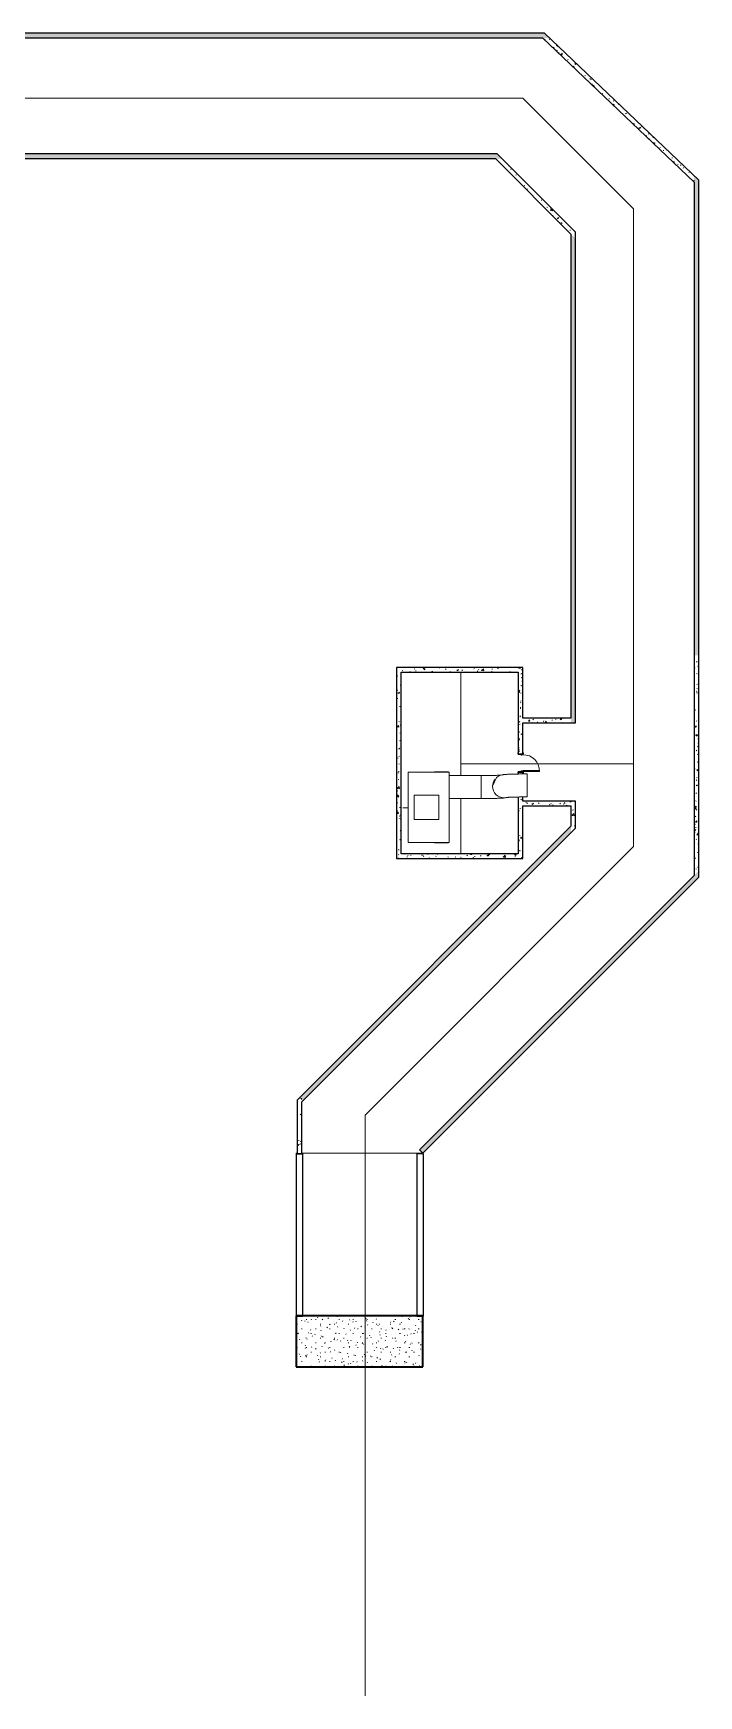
# Model space of a CAD drawing. Header units: millimetres. Extents: x 108598 to 195270, y 124661 to 204073.
# Drawn here: x 166354 to 195270, y 124661 to 196921 of the extents above; entities that cross this region are included whole.
import ezdxf

# ---------------------------------------------------------------- set-up
doc = ezdxf.new("R2010")
doc.units = ezdxf.units.MM
for name, color, linetype, lineweight in [('A-DETL', 90, 'Continuous', 9), ('A-DOOR', 31, 'Continuous', 9), ('A-DOOR-FRAM', 31, 'Continuous', 18), ('A-FLOR', 192, 'Continuous', 9), ('A-FLOR-PATT', 8, 'Continuous', 35), ('A-WALL', 113, 'Continuous', 9), ('A-WALL-PATT', 111, 'Continuous', 25), ('M-EQPM', 50, 'Continuous', 9), ('M-HVAC-DUCT', 70, 'Continuous', 9), ('M-HVAC-DUCT-CNTR', 70, 'Continuous', 9)]:
    doc.layers.add(name, color=color, linetype=linetype, lineweight=lineweight)
pattern_1 = [(50, (0, 0), (728.7365, -63.7558), [76.2, -838.2]), (355, (0, 0), (-140.9716, 764.2276), [60.96, -670.56]), (100.451, (60.7, -5.3), (587.77, 700.4668), [64.76, -712.36]), (46.184, (0, 203.2), (1084.3162, -168.171), [114.3, -1257.3]), (96.636, (90.4, 189.2), (949.61, 989.71), [97.14, -1068.54]), (351.184, (0, 203.2), (949.6206, 989.701), [91.44, -1005.84]), (21, (101.6, 152.4), (606.4579, -409.0606), [76.2, -838.2]), (326, (101.6, 152.4), (247.2083, 736.753), [60.96, -670.56]), (71.451, (152.14, 118.3), (853.6683, 327.6855), [64.76, -712.36]), (37.5, (0, 0), (12.3547, 338.22012), [33.528, -628.904, 33.528, -647.192, -673.1]), (37.5, (0, 0), (12.3547, 338.22012), [-1343.152, 33.528, -639.572]), (7.5, (0, 0), (267.27887, 400.72213), [33.528, -354.584, 33.528, -613.664, -256.54]), (7.5, (0, 0), (267.27887, 400.72213), [-1035.304, 33.528, -223.012]), (327.5, (-226.57, 0), (542.36333, -22.91534), [33.528, -220.472, 33.528, -758.952, -1051.56]), (327.5, (-226.57, 0), (542.36333, -22.91534), [-1046.48, 33.528, -1018.032]), (317.5, (-328.17, 0), (592.51696, 101.7071), [33.528, -296.672, 33.528, -492.76, -746.76]), (317.5, (-328.17, 0), (592.51696, 101.7071), [-856.488, 33.528, -713.232])]

# ---------------------------------------------------------------- blocks, each defined once
blk = doc.blocks.new('Walls 2 - Walls 1-348721-Level 0')
at = {"layer": 'A-WALL', "lineweight": 25}
for p, q in [((87818, 34809), (87818, 27755)), ((88108, 34809), (87818, 34809)), ((88108, 27755), (88108, 34809)), ((87818, 27755), (88108, 27755))]:
    blk.add_line(p, q, dxfattribs=at)
blk = doc.blocks.new('Walls 3 - Walls 1-348742-Level 0')
at = {"layer": 'A-WALL', "lineweight": 25}
for p, q in [((87818, 34809), (87818, 27755)), ((88108, 34809), (87818, 34809)), ((88108, 27755), (88108, 34809)), ((87818, 27755), (88108, 27755))]:
    blk.add_line(p, q, dxfattribs=at)
blk = doc.blocks.new('Doors_IntSgl - 810 x 2110mm-354167-Level 0')
at = {"layer": 'A-DOOR'}
for p, q in [((325, 826), (325, 100)), ((363, 826), (325, 826)), ((325, 100), (325, 826)), ((325, 826), (363, 826)), ((363, 100), (363, 826)), ((363, 826), (363, 100)), ((-400, 120), (-440, 120)), ((-440, 120), (-440, 100)), ((-440, 100), (-370, 100)), ((-374, 106), (-400, 120)), ((325, 100), (363, 100)), ((363, 100), (325, 100)), ((370, 100), (440, 100)), ((400, 120), (374, 106)), ((440, 120), (400, 120)), ((440, 100), (440, 120)), ((-440, -100), (-440, -120)), ((-370, -100), (-440, -100)), ((-440, -120), (-400, -120)), ((-400, -120), (-374, -106)), ((440, -100), (370, -100)), ((374, -106), (400, -120)), ((400, -120), (440, -120)), ((440, -120), (440, -100))]:
    blk.add_line(p, q, dxfattribs=at)
for centre, radius, start, end in [((363, 100), 726, 90, 180), ((-378, 99), 8.06, 7.12502, 60.25512), ((-378, 99), 8.06, 7.12502, 60.25512), ((378, 99), 8.06, 119.74488, 172.87498), ((378, 99), 8.06, 119.74488, 172.87498), ((-378, -99), 8.06, 299.74488, 352.87498), ((378, -99), 8.06, 187.12502, 240.25512)]:
    blk.add_arc(centre, radius, start, end, dxfattribs=at)
at = {"layer": 'A-DOOR-FRAM'}
for p, q in [((-365, 100), (-397, 100)), ((-397, 100), (-397, -100)), ((-365, -100), (-365, 100)), ((-346, 60), (-365, 60)), ((-365, 60), (-365, 28)), ((-365, 28), (-346, 28)), ((-346, 28), (-346, 60)), ((365, 60), (346, 60)), ((346, 60), (346, 28)), ((346, 28), (365, 28)), ((365, 100), (365, -100)), ((397, 100), (365, 100)), ((365, 28), (365, 60)), ((397, -100), (397, 100)), ((-397, -100), (-365, -100)), ((365, -100), (397, -100))]:
    blk.add_line(p, q, dxfattribs=at)
blk = doc.blocks.new('AHU Fan Module - Rear Discharge Up - For 50 Square Feet of Coil-377815-Level 0')
at = {"layer": 'M-EQPM'}
for p, q in [((-1524, 1752.6), (-1549.4, 1752.6)), ((-1549.4, 1752.6), (-1549.4, 1143)), ((-1524, 1778), (-1524, 0)), ((1524, 1778), (-1524, 1778)), ((1524, 0), (1524, 1778)), ((1549.4, 1752.6), (1524, 1752.6)), ((1549.4, 1143), (1549.4, 1752.6)), ((-1549.4, 1143), (-1524, 1143)), ((533.4, 1320.8), (-533.4, 1320.8)), ((-533.4, 1320.8), (-533.4, 254)), ((533.4, 254), (533.4, 1320.8)), ((1524, 1143), (1549.4, 1143)), ((-533.4, 254), (533.4, 254)), ((-1524, 0), (1524, 0))]:
    blk.add_line(p, q, dxfattribs=at)
blk = doc.blocks.new('M_Round Elbow - 1 D-V1-Level 0')
at = {"layer": 'M-HVAC-DUCT'}
for p, q in [((187811, 164244), (187811, 164727)), ((187811, 163727), (187811, 164244)), ((187811, 163727), (187811, 163727))]:
    blk.add_line(p, q, dxfattribs=at)
at = {"layer": 'M-HVAC-DUCT', "flags": 128}
for points in [[(186311, 164192), (186484, 164570), (186615, 164653), (186680, 164676), (186719, 164686), (186747, 164691), (186770, 164695), (186790, 164698), (186810, 164700), (186829, 164702), (186849, 164704), (186870, 164705), (186891, 164707), (186913, 164708), (186936, 164709), (186961, 164711), (186986, 164712), (187012, 164713), (187040, 164714), (187068, 164715), (187098, 164716), (187128, 164717), (187160, 164718), (187192, 164719), (187226, 164720), (187260, 164721), (187295, 164722), (187331, 164722), (187367, 164723), (187405, 164724), (187442, 164724), (187481, 164725), (187520, 164725), (187559, 164725), (187598, 164726), (187638, 164726), (187679, 164726), (187719, 164726), (187760, 164727), (187800, 164727), (187811, 164727)], [(186910, 163705), (186912, 163705), (186918, 163706), (186926, 163707), (186937, 163707), (186951, 163708), (186966, 163709), (186983, 163710), (187002, 163712), (187022, 163713), (187044, 163714), (187067, 163715), (187092, 163716), (187118, 163717), (187146, 163717), (187174, 163718), (187204, 163719), (187234, 163720), (187266, 163721), (187299, 163722), (187332, 163722), (187367, 163723), (187402, 163723), (187438, 163724), (187474, 163725), (187511, 163725), (187549, 163725), (187587, 163726), (187625, 163726), (187664, 163726), (187703, 163726), (187742, 163727), (187781, 163727), (187811, 163727)]]:
    blk.add_lwpolyline(points, dxfattribs=at)
at = {"layer": 'M-HVAC-DUCT'}
for start_param, end_param in [(2.513274, 3.141593), (3.141593, 4.712389), (4.712389, 4.945689)]:
    blk.add_ellipse((186811, 164192), major_axis=(500, 0), ratio=0.999391, start_param=start_param, end_param=end_param, dxfattribs=at)
blk = doc.blocks.new('M_Round Elbow - 1 D-V2-Level 0')
at = {"layer": 'M-HVAC-DUCT'}
for p, q in [((185811, 164657), (185811, 164174)), ((185811, 164174), (185811, 163657)), ((185811, 163657), (185811, 163657))]:
    blk.add_line(p, q, dxfattribs=at)
at = {"layer": 'M-HVAC-DUCT', "flags": 128}
for points in [[(186682, 164676), (186672, 164675), (186657, 164674), (186640, 164673), (186621, 164672), (186601, 164671), (186579, 164670), (186556, 164669), (186531, 164668), (186505, 164667), (186477, 164666), (186449, 164665), (186419, 164664), (186388, 164663), (186357, 164663), (186324, 164662), (186290, 164661), (186256, 164661), (186221, 164660), (186185, 164659), (186149, 164659), (186112, 164658), (186074, 164658), (186036, 164658), (185998, 164657), (185959, 164657), (185920, 164657), (185881, 164657), (185842, 164657), (185811, 164657)], [(186950, 163710), (186943, 163707), (186904, 163697), (186876, 163692), (186853, 163688), (186833, 163686), (186813, 163683), (186793, 163682), (186774, 163680), (186753, 163678), (186732, 163677), (186710, 163675), (186686, 163674), (186662, 163673), (186637, 163671), (186611, 163670), (186583, 163669), (186555, 163668), (186525, 163667), (186495, 163666), (186463, 163665), (186431, 163664), (186397, 163663), (186363, 163662), (186328, 163662), (186292, 163661), (186256, 163660), (186218, 163660), (186181, 163659), (186142, 163659), (186103, 163658), (186064, 163658), (186024, 163658), (185984, 163657), (185944, 163657), (185904, 163657), (185863, 163657), (185822, 163657), (185811, 163657)]]:
    blk.add_lwpolyline(points, dxfattribs=at)

msp = doc.modelspace()

# ---------------------------------------------------------------- hatches: boundary and pattern name
at = {"layer": 'A-FLOR-PATT', "lineweight": 9}
h = msp.add_hatch(dxfattribs=at)
h.set_pattern_fill('FP_2', color=256, style=0, pattern_type=2)
h.set_pattern_definition([(0, (0, 0), (812.8, 203.2), [33.528, -576.072, 33.528, -576.072, -3251.2]), (0, (0, 0), (812.8, 203.2), [-1219.2, 33.528, -1185.672, 33.528, -576.072, -1422.4]), (0, (0, 0), (812.8, 203.2), [-3048, 33.528, -372.872, 33.528, -982.472]), (120, (304.8, 101.6), (-582.37636, 602.30545), [33.528, -576.072, 33.528, -576.072, -3251.2]), (120, (304.8, 101.6), (-582.37636, 602.30545), [-1219.2, 33.528, -1185.672, 33.528, -576.072, -1422.4]), (120, (304.8, 101.6), (-582.37636, 602.30545), [-3048, 33.528, -372.872, 33.528, -982.472]), (240, (406.4, 508), (-230.42364, -805.50545), [33.528, -576.072, 33.528, -576.072, -3251.2]), (240, (406.4, 508), (-230.42364, -805.50545), [-1219.2, 33.528, -1185.672, 33.528, -576.072, -1422.4]), (240, (406.4, 508), (-230.42364, -805.50545), [-3048, 33.528, -372.872, 33.528, -982.472])])
h.paths.add_polyline_path([(177778, 141174), (177778, 138956), (183284, 138956), (183284, 141174)])
at = {"layer": 'A-WALL-PATT', "lineweight": 9}
h = msp.add_hatch(dxfattribs=at)
h.set_pattern_fill('FP_1', color=256, style=0, pattern_type=2)
h.set_pattern_definition(pattern_1)
h.paths.add_polyline_path([(188487, 196721), (188777, 196721), (188567, 196921), (161040, 196921), (161040, 196721), (176901, 196721)])
h = msp.add_hatch(dxfattribs=at)
h.set_pattern_fill('FP_1', color=256, style=0, pattern_type=2)
h.set_pattern_definition(pattern_1)
h.paths.add_polyline_path([(188487, 196721), (195070, 190448), (195070, 190724), (188777, 196721)])
h = msp.add_hatch(dxfattribs=at)
h.set_pattern_fill('FP_1', color=256, style=0, pattern_type=2)
h.set_pattern_definition(pattern_1)
h.paths.add_polyline_path([(186434, 191476), (186716, 191476), (186516, 191676), (117462, 191676), (117262, 191476), (176901, 191476)])
h = msp.add_hatch(dxfattribs=at)
h.set_pattern_fill('FP_1', color=256, style=0, pattern_type=2)
h.set_pattern_definition(pattern_1)
h.paths.add_polyline_path([(189919, 187991), (189919, 188274), (186716, 191476), (186434, 191476), (189719, 188191)])
h = msp.add_hatch(dxfattribs=at)
h.set_pattern_fill('FP_1', color=256, style=0, pattern_type=2)
h.set_pattern_definition(pattern_1)
h.paths.add_polyline_path([(195070, 169878), (195270, 169878), (195270, 190533), (195070, 190724), (195070, 170233)])
h = msp.add_hatch(dxfattribs=at)
h.set_pattern_fill('FP_1', color=256, style=0, pattern_type=2)
h.set_pattern_definition(pattern_1)
h.paths.add_polyline_path([(189919, 166946), (189919, 187991), (189719, 188191), (189719, 166946)])
h = msp.add_hatch(dxfattribs=at)
h.set_pattern_fill('FP_1', color=256, style=0, pattern_type=2)
h.set_pattern_definition(pattern_1)
h.paths.add_polyline_path([(195070, 160320), (195270, 160520), (195270, 169878), (195070, 169878)])
h = msp.add_hatch(dxfattribs=at)
h.set_pattern_fill('FP_1', color=256, style=0, pattern_type=2)
h.set_pattern_definition(pattern_1)
h.paths.add_polyline_path([(182139, 161256), (182339, 161256), (182339, 169356), (182139, 169356), (182139, 162788)])
h = msp.add_hatch(dxfattribs=at)
h.set_pattern_fill('FP_1', color=256, style=0, pattern_type=2)
h.set_pattern_definition(pattern_1)
h.paths.add_polyline_path([(187429, 169156), (187629, 169156), (187629, 169356), (182339, 169356), (182339, 169156), (184117, 169156)])
h = msp.add_hatch(dxfattribs=at)
h.set_pattern_fill('FP_1', color=256, style=0, pattern_type=2)
h.set_pattern_definition(pattern_1)
h.paths.add_polyline_path([(187629, 167046), (187629, 169156), (187429, 169156), (187429, 167046)])
h = msp.add_hatch(dxfattribs=at)
h.set_pattern_fill('FP_1', color=256, style=0, pattern_type=2)
h.set_pattern_definition(pattern_1)
h.paths.add_polyline_path([(187429, 163446), (187629, 163446), (187629, 163726), (187429, 163724), (187429, 163719)])
h.paths.add_polyline_path([(187429, 164724), (187629, 164726), (187629, 164796), (187429, 164796), (187429, 164724)])
h.paths.add_polyline_path([(187629, 165606), (187629, 167046), (187429, 167046), (187429, 165606)])
h = msp.add_hatch(dxfattribs=at)
h.set_pattern_fill('FP_1', color=256, style=0, pattern_type=2)
h.set_pattern_definition(pattern_1)
h.paths.add_polyline_path([(189719, 166946), (189719, 167146), (187629, 167146), (187629, 166946)])
h = msp.add_hatch(dxfattribs=at)
h.set_pattern_fill('FP_1', color=256, style=0, pattern_type=2)
h.set_pattern_definition(pattern_1)
h.paths.add_polyline_path([(187429, 161056), (187629, 161056), (187629, 163446), (187429, 163446), (187429, 161256)])
h = msp.add_hatch(dxfattribs=at)
h.set_pattern_fill('FP_1', color=256, style=0, pattern_type=2)
h.set_pattern_definition(pattern_1)
h.paths.add_polyline_path([(187725, 163346), (189719, 163346), (189719, 163546), (187629, 163546), (187629, 163346)])
h = msp.add_hatch(dxfattribs=at)
h.set_pattern_fill('FP_1', color=256, style=0, pattern_type=2)
h.set_pattern_definition(pattern_1)
h.paths.add_polyline_path([(189719, 162167), (189919, 162367), (189919, 163546), (189719, 163546), (189719, 162450)])
h = msp.add_hatch(dxfattribs=at)
h.set_pattern_fill('FP_1', color=256, style=0, pattern_type=2)
h.set_pattern_definition(pattern_1)
h.paths.add_polyline_path([(178023, 150471), (189719, 162167), (189719, 162450), (178023, 150754)])
h = msp.add_hatch(dxfattribs=at)
h.set_pattern_fill('FP_1', color=256, style=0, pattern_type=2)
h.set_pattern_definition(pattern_1)
h.paths.add_polyline_path([(187429, 161056), (187429, 161256), (182139, 161256), (182139, 161056)])
h = msp.add_hatch(dxfattribs=at)
h.set_pattern_fill('FP_1', color=256, style=0, pattern_type=2)
h.set_pattern_definition(pattern_1)
h.paths.add_polyline_path([(183284, 148251), (195270, 160237), (195270, 160520), (183142, 148392)])
h = msp.add_hatch(dxfattribs=at)
h.set_pattern_fill('FP_1', color=256, style=0, pattern_type=2)
h.set_pattern_definition(pattern_1)
h.paths.add_polyline_path([(178023, 148219), (178023, 150754), (177823, 150554), (177823, 148219)])

# ---------------------------------------------------------------- linework, layer by layer
at = {"layer": 'A-DETL'}
for p, q in [((160178, 194095), (187629, 194095)), ((187629, 194095), (192437, 189286)), ((192437, 189286), (192437, 165168)), ((184937, 165168), (184937, 169156)), ((192437, 165168), (184937, 165168)), ((184937, 165168), (184937, 164657)), ((192437, 165168), (192437, 161568)), ((184937, 163657), (184937, 161256)), ((192437, 161568), (180770, 149901)), ((180770, 149901), (180770, 148251)), ((180770, 148251), (180770, 124661))]:
    msp.add_line(p, q, dxfattribs=at)
at = {"layer": 'A-FLOR'}
for p, q in [((177778, 148251), (177823, 148251)), ((177778, 148219), (177778, 148251)), ((178023, 148251), (183284, 148251)), ((183284, 148251), (183284, 148219))]:
    msp.add_line(p, q, dxfattribs=at)
at = {"layer": 'A-FLOR', "lineweight": 35}
for p, q in [((177778, 141174), (177778, 138956)), ((183284, 141174), (177778, 141174)), ((183284, 138956), (183284, 141174)), ((177778, 138956), (183284, 138956))]:
    msp.add_line(p, q, dxfattribs=at)
at = {"layer": 'A-WALL', "lineweight": 25}
for p, q in [((161040, 196721), (188487, 196721)), ((188567, 196921), (161240, 196921)), ((188487, 196721), (195070, 190448)), ((195270, 190533), (188567, 196921)), ((186516, 191676), (117179, 191676)), ((189919, 188274), (186516, 191676)), ((117262, 191476), (186434, 191476)), ((186434, 191476), (189719, 188191)), ((195070, 190448), (195070, 160320)), ((195270, 160237), (195270, 190533)), ((189719, 188191), (189719, 167146)), ((189919, 166946), (189919, 188274)), ((182139, 169356), (182139, 161056)), ((187629, 169356), (182139, 169356)), ((182339, 161256), (182339, 169156)), ((182339, 169156), (187429, 169156)), ((187429, 169156), (187429, 165606)), ((187629, 167146), (187629, 169356)), ((189719, 167146), (187629, 167146)), ((187629, 166946), (189719, 166946)), ((187629, 165606), (187629, 166946)), ((189719, 166946), (189719, 166946)), ((189719, 166946), (189919, 166946)), ((187429, 165606), (187629, 165606)), ((187629, 164796), (187429, 164796)), ((187429, 164796), (187429, 164724)), ((187629, 164726), (187629, 164796)), ((187429, 163724), (187429, 161256)), ((187629, 163546), (187629, 163726)), ((189919, 163546), (187629, 163546)), ((187629, 163346), (189719, 163346)), ((187629, 161056), (187629, 163346)), ((189719, 163346), (189719, 162450)), ((189919, 162367), (189919, 163546)), ((189719, 162450), (177823, 150554)), ((178023, 150471), (189919, 162367)), ((187429, 161256), (182339, 161256)), ((182139, 161056), (187629, 161056)), ((195070, 160320), (183142, 148392)), ((183284, 148251), (195270, 160237)), ((177823, 150554), (177823, 148219)), ((178023, 148219), (178023, 150471)), ((177823, 148219), (178023, 148219)), ((183142, 148392), (183284, 148251))]:
    msp.add_line(p, q, dxfattribs=at)
at = {"layer": 'M-HVAC-DUCT'}
for p, q in [((185811, 164657), (184427, 164657)), ((185811, 163657), (185811, 164657)), ((184427, 163657), (185811, 163657))]:
    msp.add_line(p, q, dxfattribs=at)
at = {"layer": 'M-HVAC-DUCT-CNTR'}
msp.add_line((182414, 163249), (182649, 163249), dxfattribs=at)

# ---------------------------------------------------------------- block references
at = {"layer": 'A-DOOR-FRAM', "rotation": 270}
msp.add_blockref('Doors_IntSgl - 810 x 2110mm-354167-Level 0', (187529, 165201), dxfattribs=at)
at = {"layer": 'A-WALL'}
for name, p in [('Walls 3 - Walls 1-348742-Level 0', (89960, 113410)), ('Walls 2 - Walls 1-348721-Level 0', (95207, 113410))]:
    msp.add_blockref(name, p, dxfattribs=at)
at = {"layer": 'M-EQPM', "rotation": 269.9999999999985}
msp.add_blockref('AHU Fan Module - Rear Discharge Up - For 50 Square Feet of Coil-377815-Level 0', (182649, 163276), dxfattribs=at)
at = {"layer": 'M-HVAC-DUCT'}
for name in ['M_Round Elbow - 1 D-V2-Level 0', 'M_Round Elbow - 1 D-V1-Level 0']:
    msp.add_blockref(name, (0, 0), dxfattribs=at)

doc.saveas('drawing.dxf')
